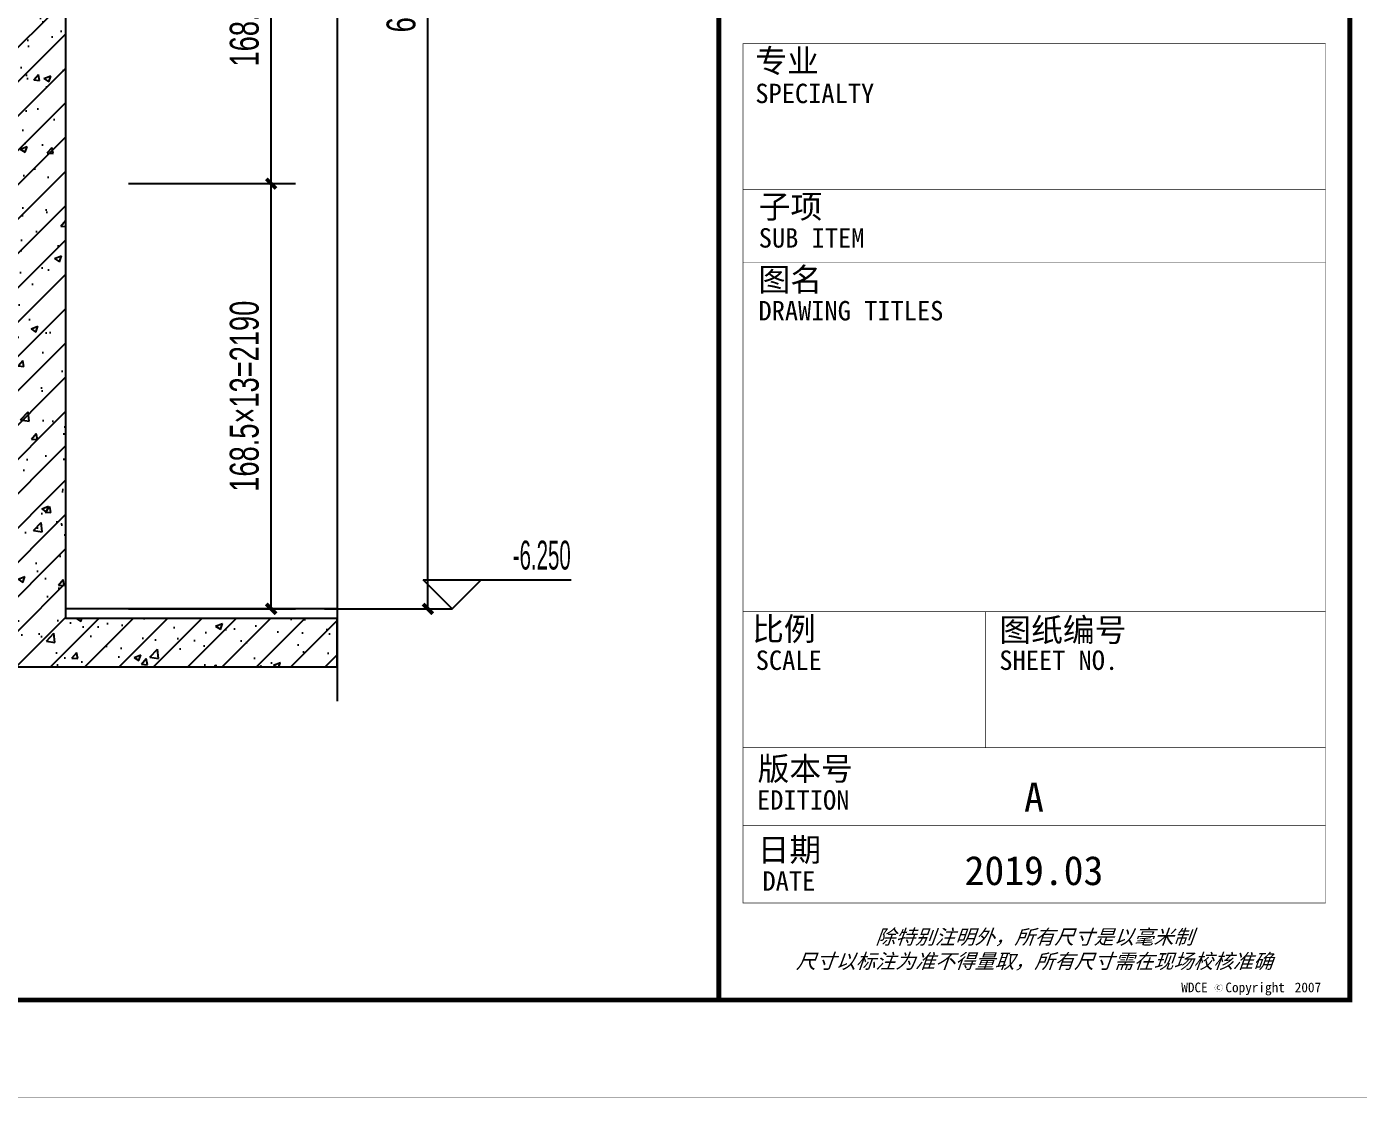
# Model space of a CAD drawing. Extents: x -26219 to 315419, y -160410 to -120810.
# Drawn here: x 129403 to 136262, y -156064 to -150550 of the extents above; entities that cross this region are included whole.
import ezdxf
from ezdxf.enums import TextEntityAlignment as Align

# ---------------------------------------------------------------- set-up
doc = ezdxf.new("R2010")
doc.units = 0
doc.header["$LTSCALE"] = 1000
doc.header["$MEASUREMENT"] = 0
for name, color, linetype in [('01-标注_尺寸', 124, 'Continuous'), ('01-标注_标高', 200, 'Continuous'), ('01-标注_符号', 200, 'Continuous'), ('02-TEXT_标注', 130, 'Continuous'), ('05-填充_天正', 26, 'Continuous'), ('A-SUR_保温', 222, 'Continuous'), ('A_STR-砼墙', 51, 'Continuous')]:
    doc.layers.add(name, color=color, linetype=linetype)
doc.styles.add('_TCH_DIM', font='ros.shx', dxfattribs={"width": 0.75, "bigfont": 'jd.shx'})
doc.styles.add('_TCH_DIM_T3', font='ros.shx', dxfattribs={"width": 0.705882, "bigfont": 'jd.shx'})
doc.styles.add('图签信息$0$华文细黑', font='STXIHEI_0.TTF', dxfattribs={"height": 10})
doc.dimstyles.new('_TCH_ARCH&&50', dxfattribs={"dimtxt": 148.75, "dimasz": 50, "dimexe": 125, "dimexo": 150, "dimgap": 63.125, "dimtad": 1, "dimdec": 0, "dimzin": 0, "dimdsep": 46, "dimtxsty": '_TCH_DIM_T3', "dimblk": 'ARCHTICK', "dimcen": 0.09, "dimclrt": 7, "dimazin": 2, "dimtfac": 1, "dimtdec": 0, "dimtix": 1, "dimtmove": 2, "dimatfit": 3, "dimfxl": 0, "dimtolj": 1, "dimtzin": 0, "dimarcsym": 0})
pattern_1 = [(45, (0, 0), (-88.38835, 88.38835), []), (50, (0, 0), (358.6301, -31.37607), [37.5, -412.5]), (355, (0, 0), (-69.3757, 376.0961), [30, -330]), (100.4514, (29.9, -2.6), (289.2547, 344.7198), [31.8701, -350.57106]), (46.1842, (0, 100), (533.6205, -82.7595), [56.25, -618.75]), (96.6356, (44.47, 93.1), (467.3314, 487.059), [47.8051, -525.8565]), (351.1842, (0, 100), (467.331, 487.0593), [45, -495]), (21, (50, 75), (298.45353, -201.30945), [37.5, -412.5]), (326, (50, 75), (121.65767, 362.575), [30, -330]), (71.4514, (74.87, 58.22), (420.1113, 161.26525), [31.8701, -350.57106]), (37.5, (0, 0), (6.07993, 166.44693), [0, -326, 0, -335, 0, -331.25]), (7.5, (0, 0), (131.53477, 197.20586), [0, -191, 0, -318.5, 0, -126.25]), (327.5, (-111.5, 0), (266.91122, -11.27744), [0, -125, 0, -390, 0, -517.5]), (317.5, (-161.5, 0), (291.59308, 50.0525), [0, -162.5, 0, -259, 0, -367.5])]

# ---------------------------------------------------------------- blocks, each defined once
blk = doc.blocks.new('图签信息$0$WDCE Copyright200X')
at = {"const_width": 0.016}
blk.add_lwpolyline([(-10.6, 1.26, 1), (-11.4, 1.26, 1)], format="xyb", close=True, dxfattribs=at)
at = {"style": '图签信息$0$华文细黑'}
for s, p in [('WDCE ', (-11.46, 0.5)), ('     Copyright ', (-3.51, 0.5))]:
    blk.add_text(s, height=1, dxfattribs=at).set_placement(p, align=Align.BOTTOM_RIGHT)
blk.add_text('c', height=0.6, dxfattribs=at).set_placement((-11.04, 1.35), align=Align.MIDDLE_CENTER)
blk.add_attdef('200X', text='', height=1, dxfattribs=at).set_placement((-0.45, 0.5), align=Align.BOTTOM_RIGHT)
blk = doc.blocks.new('图签信息')
at = {"const_width": 0.5}
blk.add_lwpolyline([(-65, 0), (0, 0), (0, 500.5), (-65, 500.5)], close=True, dxfattribs=at)
at = {"const_width": 0.05}
for points in [[(-62.5, 98.5), (-2.5, 98.5), (-2.5, 10), (-62.5, 10), (-62.5, 98.5)], [(-62.5, 83.5), (-2.5, 83.5)], [(-62.5, 76), (-2.5, 76)], [(-62.5, 40), (-2.5, 40)], [(-37.5, 40), (-37.5, 26)], [(-62.5, 26), (-2.5, 26)], [(-62.5, 18), (-2.5, 18)]]:
    blk.add_lwpolyline(points, dxfattribs=at)
blk.add_blockref('图签信息$0$WDCE Copyright200X', (-2.5, 0)).add_auto_attribs({'200X': '2007'})
at = {"style": '图签信息$0$华文细黑'}
for s, height, p in [('专业', 2.4, (-61.23, 97.93)), ('SPECIALTY', 2, (-61.23, 94.38)), ('子项', 2.4, (-60.88, 82.92)), ('SUB ITEM', 2, (-60.88, 79.5)), ('图名', 2.4, (-60.91, 75.41)), ('DRAWING TITLES', 2, (-60.91, 72)), ('比例', 2.4, (-61.56, 39.42)), ('图纸编号', 2.4, (-36.1, 39.32)), ('SCALE', 2, (-61.19, 36)), ('SHEET NO.', 2, (-36.1, 36)), ('版本号', 2.4, (-61, 25.03)), ('EDITION', 2, (-61.06, 21.61)), ('日期', 2.4, (-61, 16.68)), ('DATE', 2, (-60.5, 13.26))]:
    blk.add_text(s, height=height, dxfattribs=at).set_placement(p, align=Align.TOP_LEFT)
at = {"color": 4, "style": '图签信息$0$华文细黑'}
for s, p in [('A', (-32.53, 19.4)), ('2019.03', (-32.53, 11.84))]:
    blk.add_text(s, height=3, dxfattribs=at).set_placement(p, align=Align.CENTER)
at = {"style": '图签信息$0$华文细黑', "oblique": 20}
for s, p in [('除特别注明外，所有尺寸是以毫米制', (-32.5, 6.5)), ('尺寸以标注为准不得量取，所有尺寸需在现场校核准确', (-32.5, 4))]:
    blk.add_text(s, height=1.5, dxfattribs=at).set_placement(p, align=Align.MIDDLE_CENTER)
blk = doc.blocks.new('图签-A1')
at = {"color": 2}
blk.add_blockref('图签信息', (0, 0), dxfattribs=at)
blk = doc.blocks.new('图框-A1+3-4')
for points, const_width in [([(0, 0), (1471, 0), (1471, 594), (0, 594)], 0.05), ([(1396, 584), (25, 584), (25, 10), (1396, 10)], 0.5)]:
    blk.add_lwpolyline(points, close=True, dxfattribs=dict(const_width=const_width))
blk = doc.blocks.new('_ArchTick')
at = {"color": 0, "linetype": 'ByBlock', "const_width": 0.4}
blk.add_lwpolyline([(-0.5, -0.5), (0.5, 0.5)], dxfattribs=at)
blk = doc.blocks.new('*D272')
at = {"layer": '01-标注_尺寸', "color": 0, "lineweight": -2, "transparency": 16777216}
for p, q in [((129927.2, -151358), (130787.3, -151358)), ((130662.3, -153548), (130662.3, -151358)), ((129927.2, -153548), (130787.3, -153548))]:
    blk.add_line(p, q, dxfattribs=at)
at = {"layer": 'Defpoints', "color": 0, "transparency": 16777216}
for p in [(129777.2, -151358), (130662.3, -151358), (129777.2, -153548)]:
    blk.add_point(p, dxfattribs=at)
at = {"layer": '01-标注_尺寸', "color": 0, "lineweight": -2, "transparency": 16777216, "xscale": 50, "yscale": 50, "zscale": 50}
for p, rotation in [((130662.3, -151358), 90), ((130662.3, -153548), 270)]:
    blk.add_blockref('_ArchTick', p, dxfattribs=dict(at, rotation=rotation))
at = {"layer": '01-标注_尺寸', "color": 7, "transparency": 16777216, "insert": (130524.8, -152453), "char_height": 148.75, "attachment_point": 5, "rotation": 90, "style": '_TCH_DIM_T3'}
blk.add_mtext('\\A1;168.5×13=2190', dxfattribs=at)
blk = doc.blocks.new('*D273')
at = {"layer": '01-标注_尺寸', "color": 0, "lineweight": -2, "transparency": 16777216}
for p, q in [((129927.2, -149168), (130787.3, -149168)), ((130662.3, -151358), (130662.3, -149168)), ((129927.2, -151358), (130787.3, -151358))]:
    blk.add_line(p, q, dxfattribs=at)
at = {"layer": 'Defpoints', "color": 0, "transparency": 16777216}
for p in [(129777.2, -149168), (130662.3, -149168), (129777.2, -151358)]:
    blk.add_point(p, dxfattribs=at)
at = {"layer": '01-标注_尺寸', "color": 0, "lineweight": -2, "transparency": 16777216, "xscale": 50, "yscale": 50, "zscale": 50}
for p, rotation in [((130662.3, -149168), 90), ((130662.3, -151358), 270)]:
    blk.add_blockref('_ArchTick', p, dxfattribs=dict(at, rotation=rotation))
at = {"layer": '01-标注_尺寸', "color": 7, "transparency": 16777216, "insert": (130524.8, -150263), "char_height": 148.75, "attachment_point": 5, "rotation": 90, "style": '_TCH_DIM_T3'}
blk.add_mtext('\\A1;168.5×13=2190', dxfattribs=at)
blk = doc.blocks.new('*D311')
at = {"layer": '01-标注_尺寸', "color": 0, "lineweight": -2, "transparency": 16777216}
for p, q in [((130937.3, -147298), (131594.6, -147298)), ((131469.6, -153548), (131469.6, -147298)), ((130937.3, -153548), (131594.6, -153548))]:
    blk.add_line(p, q, dxfattribs=at)
at = {"layer": 'Defpoints', "color": 0, "transparency": 16777216}
for p in [(130787.3, -147298), (131469.6, -147298), (130787.3, -153548)]:
    blk.add_point(p, dxfattribs=at)
at = {"layer": '01-标注_尺寸', "color": 0, "lineweight": -2, "transparency": 16777216, "xscale": 50, "yscale": 50, "zscale": 50}
for p, rotation in [((131469.6, -147298), 90), ((131469.6, -153548), 270)]:
    blk.add_blockref('_ArchTick', p, dxfattribs=dict(at, rotation=rotation))
at = {"layer": '01-标注_尺寸', "color": 7, "transparency": 16777216, "insert": (131332.1, -150423), "char_height": 148.75, "attachment_point": 5, "rotation": 90, "style": '_TCH_DIM_T3'}
blk.add_mtext('\\A1;6250', dxfattribs=at)

msp = doc.modelspace()

# ---------------------------------------------------------------- hatches: boundary and pattern name
at = {"layer": '05-填充_天正'}
h = msp.add_hatch(dxfattribs=at)
h.set_pattern_fill('钢筋混凝土', color=256, scale=50, style=0)
h.set_pattern_definition(pattern_1)
h.paths.add_polyline_path([(129603.2, -147548), (129203.2, -147398), (129203.2, -153598), (129403.2, -153681.3), (129603.2, -153598)])
h = msp.add_hatch(dxfattribs=at)
h.set_pattern_fill('钢筋混凝土', color=256, scale=50, style=0)
h.set_pattern_definition(pattern_1)
h.paths.add_polyline_path([(129403.2, -153681.3), (129203.2, -153598), (123003.2, -153598), (123003.2, -153848), (129403.2, -153848)])
h = msp.add_hatch(dxfattribs=at)
h.set_pattern_fill('钢筋混凝土', color=256, scale=50, style=0)
h.set_pattern_definition(pattern_1)
h.paths.add_polyline_path([(131003.2, -153598), (129603.2, -153598), (129403.2, -153681.3), (129403.2, -153848), (131003.2, -153848)])

# ---------------------------------------------------------------- linework, layer by layer
at = {"layer": '01-标注_标高'}
for p, q in [((131594.6, -153548), (131444.6, -153398)), ((131444.6, -153398), (132207.9, -153398)), ((131594.6, -153548), (131744.6, -153398))]:
    msp.add_line(p, q, dxfattribs=at)
at = {"layer": '01-标注_符号'}
msp.add_lwpolyline([(131003.2, -129898), (131003.2, -141904.3), (131108.2, -141942.5), (130898.2, -141979.5), (131003.2, -142016.8), (131003.2, -154023)], dxfattribs=at)
at = {"layer": 'A-SUR_保温'}
msp.add_line((131003.2, -153548), (129603.2, -153548), dxfattribs=at)
at = {"layer": 'A_STR-砼墙'}
for p, q in [((129603.2, -147548), (129603.2, -153598)), ((131003.2, -153598), (129603.2, -153598)), ((131003.2, -153848), (131003.2, -153598)), ((129403.2, -153848), (123003.2, -153848)), ((131003.2, -153848), (129403.2, -153848))]:
    msp.add_line(p, q, dxfattribs=at)

# ---------------------------------------------------------------- block references
at = {"xscale": 50, "yscale": 50, "zscale": 50}
for name, p in [('图框-A1+3-4', (63167.6, -156062.5)), ('图签-A1', (136217.6, -155562.5))]:
    msp.add_blockref(name, p, dxfattribs=at)

# ---------------------------------------------------------------- texts
at = {"layer": '02-TEXT_标注', "style": '_TCH_DIM', "width": 0.529412}
msp.add_text('-6.250', height=148.75, dxfattribs=at).set_placement((131906.8, -153345.5))

# ---------------------------------------------------------------- dimensions: what is measured, and where the dimension line sits
at = {"layer": '01-标注_尺寸'}
dim = msp.add_aligned_dim(p1=(130787.3, -153548), p2=(130787.3, -147298), distance=-682.2, dimstyle='_TCH_ARCH&&50', dxfattribs=at)
dim.commit()
dim.dimension.update_dxf_attribs({"geometry": '*D311', "text_midpoint": (131332.1, -150423)})
for p1, p2, picture, middle in [((129777.2, -151358), (129777.2, -149168), '*D273', (130524.8, -150263)), ((129777.2, -153548), (129777.2, -151358), '*D272', (130524.8, -152453))]:
    dim = msp.add_aligned_dim(p1=p1, p2=p2, distance=-885.1, text='168.5×13=2190', dimstyle='_TCH_ARCH&&50', dxfattribs=at)
    dim.commit()
    dim.dimension.update_dxf_attribs({"geometry": picture, "text_midpoint": middle})

doc.saveas('drawing.dxf')
